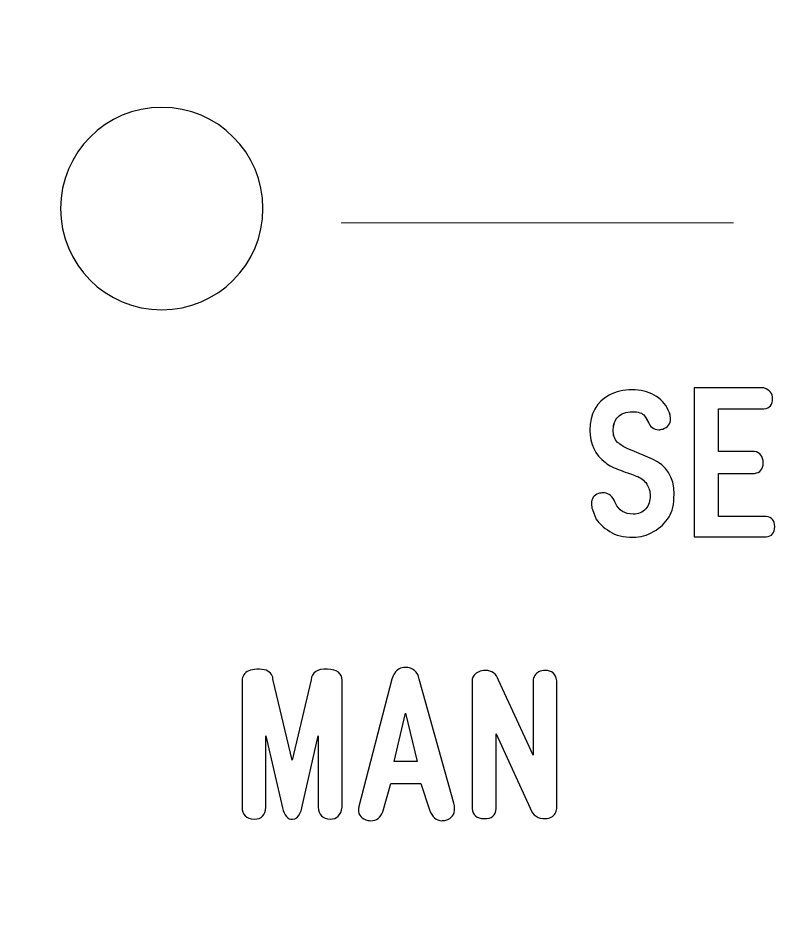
# Model space of a CAD drawing. Header units: millimetres. Extents: x -337 to -166, y 185 to 501.
# Drawn here: x -213.03 to -197.89, y 422.41 to 440.03 of the extents above; entities that cross this region are included whole.
import ezdxf

# ---------------------------------------------------------------- set-up
doc = ezdxf.new("R2010")
doc.units = ezdxf.units.MM
doc.header["$MEASUREMENT"] = 0
doc.layers.add('Layer 1', color=7, linetype='Continuous')

msp = doc.modelspace()

# ---------------------------------------------------------------- linework, layer by layer
at = {"layer": 'Layer 1', "color": 250}
msp.add_open_spline([(-311.1169, 450.5214), (-311.1169, 450.5214), (-166.2022, 448.6773), (-166.2022, 448.6773), (-166.2022, 448.6773), (-166.2022, 448.6773), (-166.2022, 441.2629), (-166.2022, 441.2629), (-166.2022, 441.2629), (-166.2022, 440.7156), (-166.6526, 440.2628), (-167.2023, 440.2628), (-167.2023, 440.2628), (-167.2023, 440.2628), (-170.6737, 440.2628), (-170.6737, 440.2628), (-170.6737, 440.2628), (-170.6737, 440.2628), (-170.6739, 440.2624), (-170.6739, 440.2624), (-170.6739, 440.2624), (-170.7003, 440.2628), (-170.7268, 440.2633), (-170.7533, 440.2633), (-170.7533, 440.2633), (-170.7533, 440.2633), (-170.7731, 440.2635), (-170.7731, 440.2635), (-170.7731, 440.2635), (-174.1442, 440.2612), (-176.8765, 437.5041), (-176.8765, 434.1087), (-176.8765, 434.1087), (-176.8765, 430.7102), (-174.139, 427.9541), (-170.7638, 427.9541), (-170.7638, 427.9541), (-170.7337, 427.9541), (-170.7038, 427.9541), (-170.6737, 427.9549), (-170.6737, 427.9549), (-170.6737, 427.9549), (-170.6737, 427.9541), (-170.6737, 427.9541), (-170.6737, 427.9541), (-170.6737, 427.9541), (-167.2022, 427.9541), (-167.2022, 427.9541), (-167.2022, 427.9541), (-166.654, 427.9541), (-166.2023, 427.4996), (-166.2023, 426.9542), (-166.2023, 426.9542), (-166.2023, 426.9542), (-166.2022, 412.3466), (-166.2022, 412.3466), (-166.2022, 412.3466), (-166.2022, 411.8011), (-166.6543, 411.3465), (-167.2023, 411.3465), (-167.2023, 411.3465), (-167.2023, 411.3465), (-170.6737, 411.3467), (-170.6737, 411.3467), (-170.6737, 411.3467), (-170.6737, 411.3467), (-170.6739, 411.3451), (-170.6739, 411.3451), (-170.6739, 411.3451), (-170.7038, 411.3459), (-170.7336, 411.3465), (-170.7638, 411.3465), (-170.7638, 411.3465), (-174.1391, 411.3467), (-176.8764, 408.59), (-176.8764, 405.1916), (-176.8764, 405.1916), (-176.8764, 405.1916), (-176.8871, 401.4329), (-176.8871, 401.4329), (-176.8871, 401.4329), (-176.8871, 400.8833), (-177.3394, 400.4335), (-177.8871, 400.4335), (-177.8871, 400.4335), (-177.8871, 400.4335), (-299.817, 400.4336), (-299.817, 400.4336), (-299.817, 400.4336), (-300.0898, 400.4336), (-300.33, 400.5321), (-300.5245, 400.7267), (-300.5245, 400.7267), (-300.719, 400.9214), (-300.817, 401.159), (-300.817, 401.4346), (-300.817, 401.4346), (-300.817, 401.4346), (-300.8018, 405.5958), (-300.8018, 405.5958), (-300.8018, 405.5958), (-300.8018, 408.9944), (-303.539, 411.7505), (-306.9143, 411.7505), (-306.9143, 411.7505), (-306.9444, 411.7505), (-306.9744, 411.7497), (-307.0041, 411.7489), (-307.0041, 411.7489), (-307.0041, 411.7489), (-307.0041, 411.7505), (-307.0041, 411.7505), (-307.0041, 411.7505), (-307.0041, 411.7505), (-310.2021, 411.7505), (-310.2021, 411.7505), (-310.2021, 411.7505), (-310.7504, 411.7505), (-311.2021, 412.1997), (-311.2021, 412.7505), (-311.2021, 412.7505), (-311.2021, 412.7505), (-311.2021, 426.9574), (-311.2021, 426.9574), (-311.2021, 426.9574), (-311.2021, 427.508), (-310.7504, 427.9572), (-310.2021, 427.9572), (-310.2021, 427.9572), (-310.2021, 427.9572), (-307.0041, 427.9573), (-307.0041, 427.9573), (-307.0041, 427.9573), (-307.0041, 427.9573), (-307.0043, 427.9593), (-307.0043, 427.9593), (-307.0043, 427.9593), (-306.9756, 427.9587), (-306.9466, 427.9574), (-306.9178, 427.9578), (-306.9178, 427.9578), (-306.9178, 427.9578), (-306.9016, 427.9579), (-306.9016, 427.9579), (-306.9016, 427.9579), (-303.5321, 427.9617), (-300.8018, 430.7181), (-300.8018, 434.1129), (-300.8018, 434.1129), (-300.8018, 437.5117), (-303.539, 440.2676), (-306.9143, 440.2676), (-306.9143, 440.2676), (-306.9444, 440.2678), (-306.9744, 440.2668), (-307.0041, 440.266), (-307.0041, 440.266), (-307.0041, 440.266), (-307.0041, 440.2678), (-307.0041, 440.2678), (-307.0041, 440.2678), (-307.0041, 440.2678), (-310.1021, 440.2678), (-310.1021, 440.2678), (-310.1021, 440.2678), (-310.6511, 440.2678), (-311.1021, 440.7169), (-311.1021, 441.2676), (-311.1021, 441.2676), (-311.1021, 441.2676), (-311.1169, 450.5214), (-311.1169, 450.5214)], degree=3, knots=[0, 0, 0, 0, 0.0227273, 0.0227273, 0.0227273, 0.0227273, 0.0454545, 0.0454545, 0.0454545, 0.0454545, 0.0681818, 0.0681818, 0.0681818, 0.0681818, 0.0909091, 0.0909091, 0.0909091, 0.0909091, 0.1136364, 0.1136364, 0.1136364, 0.1136364, 0.1363636, 0.1363636, 0.1363636, 0.1363636, 0.1590909, 0.1590909, 0.1590909, 0.1590909, 0.1818182, 0.1818182, 0.1818182, 0.1818182, 0.2045455, 0.2045455, 0.2045455, 0.2045455, 0.2272727, 0.2272727, 0.2272727, 0.2272727, 0.25, 0.25, 0.25, 0.25, 0.2727273, 0.2727273, 0.2727273, 0.2727273, 0.2954545, 0.2954545, 0.2954545, 0.2954545, 0.3181818, 0.3181818, 0.3181818, 0.3181818, 0.3409091, 0.3409091, 0.3409091, 0.3409091, 0.3636364, 0.3636364, 0.3636364, 0.3636364, 0.3863636, 0.3863636, 0.3863636, 0.3863636, 0.4090909, 0.4090909, 0.4090909, 0.4090909, 0.4318182, 0.4318182, 0.4318182, 0.4318182, 0.4545455, 0.4545455, 0.4545455, 0.4545455, 0.4772727, 0.4772727, 0.4772727, 0.4772727, 0.5, 0.5, 0.5, 0.5, 0.5227273, 0.5227273, 0.5227273, 0.5227273, 0.5454545, 0.5454545, 0.5454545, 0.5454545, 0.5681818, 0.5681818, 0.5681818, 0.5681818, 0.5909091, 0.5909091, 0.5909091, 0.5909091, 0.6136364, 0.6136364, 0.6136364, 0.6136364, 0.6363636, 0.6363636, 0.6363636, 0.6363636, 0.6590909, 0.6590909, 0.6590909, 0.6590909, 0.6818182, 0.6818182, 0.6818182, 0.6818182, 0.7045455, 0.7045455, 0.7045455, 0.7045455, 0.7272727, 0.7272727, 0.7272727, 0.7272727, 0.75, 0.75, 0.75, 0.75, 0.7727273, 0.7727273, 0.7727273, 0.7727273, 0.7954545, 0.7954545, 0.7954545, 0.7954545, 0.8181818, 0.8181818, 0.8181818, 0.8181818, 0.8409091, 0.8409091, 0.8409091, 0.8409091, 0.8636364, 0.8636364, 0.8636364, 0.8636364, 0.8863636, 0.8863636, 0.8863636, 0.8863636, 0.9090909, 0.9090909, 0.9090909, 0.9090909, 0.9318182, 0.9318182, 0.9318182, 0.9318182, 0.9545455, 0.9545455, 0.9545455, 0.9545455, 1, 1, 1, 1], dxfattribs=at)
at = {"layer": 'Layer 1', "color": 7}
for points, knots in [([(-210.1866, 438.2578), (-209.082, 438.2578), (-208.1866, 437.3623), (-208.1866, 436.2577), (-208.1866, 436.2577), (-208.1866, 435.1532), (-209.082, 434.2577), (-210.1866, 434.2577), (-210.1866, 434.2577), (-211.2912, 434.2579), (-212.1866, 435.1531), (-212.1866, 436.2577), (-212.1866, 436.2577), (-212.1866, 437.3624), (-211.2912, 438.2577), (-210.1866, 438.2578)], [0, 0, 0, 0, 0.2, 0.2, 0.2, 0.2, 0.4, 0.4, 0.4, 0.4, 0.6, 0.6, 0.6, 0.6, 1, 1, 1, 1]), ([(-200.1645, 430.1639), (-200.2412, 430.0445), (-200.343, 429.948), (-200.47, 429.875), (-200.47, 429.875), (-200.6006, 429.7996), (-200.7356, 429.7615), (-200.8742, 429.7615), (-200.8742, 429.7615), (-201.0662, 429.7617), (-201.2201, 429.7995), (-201.336, 429.875), (-201.336, 429.875), (-201.4666, 429.9597), (-201.5581, 430.0443), (-201.6096, 430.1283), (-201.6096, 430.1283), (-201.6199, 430.1474), (-201.6433, 430.2081), (-201.6795, 430.3099), (-201.6795, 430.3099), (-201.6924, 430.3467), (-201.6992, 430.3853), (-201.6992, 430.4246), (-201.6992, 430.4246), (-201.6992, 430.5265), (-201.6525, 430.5939), (-201.5593, 430.6258), (-201.5593, 430.6258), (-201.5304, 430.6356), (-201.5023, 430.6405), (-201.4747, 430.6405), (-201.4747, 430.6405), (-201.3839, 430.6406), (-201.309, 430.5932), (-201.2502, 430.4982), (-201.2502, 430.4982), (-201.2501, 430.4903), (-201.2422, 430.4693), (-201.2269, 430.4374), (-201.2269, 430.4374), (-201.1588, 430.2923), (-201.0416, 430.2197), (-200.8766, 430.2197), (-200.8766, 430.2197), (-200.7724, 430.2199), (-200.6889, 430.2553), (-200.627, 430.3258), (-200.627, 430.3258), (-200.568, 430.3915), (-200.5387, 430.4779), (-200.5387, 430.5847), (-200.5387, 430.5847), (-200.5386, 430.6681), (-200.5614, 430.7447), (-200.6067, 430.8147), (-200.6067, 430.8147), (-200.6569, 430.8902), (-200.727, 430.9429), (-200.8153, 430.9729), (-200.8153, 430.9729), (-200.8845, 430.9993), (-200.9889, 431.0367), (-201.1281, 431.0858), (-201.1281, 431.0858), (-201.2465, 431.1269), (-201.3446, 431.1772), (-201.4225, 431.2367), (-201.4225, 431.2367), (-201.6274, 431.3926), (-201.7298, 431.6065), (-201.7298, 431.8782), (-201.7298, 431.8782), (-201.7298, 432.2023), (-201.6029, 432.4327), (-201.3489, 432.5701), (-201.3489, 432.5701), (-201.217, 432.642), (-201.0662, 432.6781), (-200.8963, 432.6781), (-200.8963, 432.6781), (-200.733, 432.6781), (-200.5871, 432.6425), (-200.4577, 432.572), (-200.4577, 432.572), (-200.3332, 432.5029), (-200.2406, 432.4027), (-200.1811, 432.272), (-200.1811, 432.272), (-200.1811, 432.272), (-200.1577, 432.2181), (-200.1577, 432.2181), (-200.1577, 432.2181), (-200.1565, 432.2158), (-200.1559, 432.2131), (-200.1559, 432.2107), (-200.1559, 432.2107), (-200.1577, 432.2158), (-200.159, 432.2181), (-200.159, 432.2181), (-200.159, 432.2181), (-200.1589, 432.2169), (-200.1565, 432.2082), (-200.1504, 432.1929), (-200.1504, 432.1929), (-200.1418, 432.1654), (-200.1375, 432.1365), (-200.1375, 432.1064), (-200.1375, 432.1064), (-200.1375, 432.0016), (-200.1884, 431.9328), (-200.2902, 431.9016), (-200.2902, 431.9016), (-200.3178, 431.8925), (-200.3442, 431.8874), (-200.3694, 431.8874), (-200.3694, 431.8874), (-200.4662, 431.8875), (-200.5393, 431.9427), (-200.5871, 432.0524), (-200.5871, 432.0524), (-200.5895, 432.0673), (-200.6098, 432.1034), (-200.6478, 432.1622), (-200.6478, 432.1622), (-200.6925, 432.2164), (-200.7724, 432.2432), (-200.8889, 432.2432), (-200.8889, 432.2432), (-201.0195, 432.2433), (-201.1158, 432.2076), (-201.1784, 432.1371), (-201.1784, 432.1371), (-201.2318, 432.0753), (-201.2618, 431.9942), (-201.268, 431.8948), (-201.268, 431.8948), (-201.2741, 431.7869), (-201.2453, 431.701), (-201.1815, 431.6378), (-201.1815, 431.6378), (-201.1312, 431.5877), (-201.0361, 431.5329), (-200.8963, 431.474), (-200.8963, 431.474), (-200.8963, 431.474), (-200.4951, 431.3055), (-200.4951, 431.3055), (-200.4951, 431.3055), (-200.2098, 431.1853), (-200.0676, 430.9545), (-200.0676, 430.6135), (-200.0676, 430.6135), (-200.0676, 430.4155), (-200.1001, 430.2657), (-200.1645, 430.1639)], [0, 0, 0, 0, 0.025, 0.025, 0.025, 0.025, 0.05, 0.05, 0.05, 0.05, 0.075, 0.075, 0.075, 0.075, 0.1, 0.1, 0.1, 0.1, 0.125, 0.125, 0.125, 0.125, 0.15, 0.15, 0.15, 0.15, 0.175, 0.175, 0.175, 0.175, 0.2, 0.2, 0.2, 0.2, 0.225, 0.225, 0.225, 0.225, 0.25, 0.25, 0.25, 0.25, 0.275, 0.275, 0.275, 0.275, 0.3, 0.3, 0.3, 0.3, 0.325, 0.325, 0.325, 0.325, 0.35, 0.35, 0.35, 0.35, 0.375, 0.375, 0.375, 0.375, 0.4, 0.4, 0.4, 0.4, 0.425, 0.425, 0.425, 0.425, 0.45, 0.45, 0.45, 0.45, 0.475, 0.475, 0.475, 0.475, 0.5, 0.5, 0.5, 0.5, 0.525, 0.525, 0.525, 0.525, 0.55, 0.55, 0.55, 0.55, 0.575, 0.575, 0.575, 0.575, 0.6, 0.6, 0.6, 0.6, 0.625, 0.625, 0.625, 0.625, 0.65, 0.65, 0.65, 0.65, 0.675, 0.675, 0.675, 0.675, 0.7, 0.7, 0.7, 0.7, 0.725, 0.725, 0.725, 0.725, 0.75, 0.75, 0.75, 0.75, 0.775, 0.775, 0.775, 0.775, 0.8, 0.8, 0.8, 0.8, 0.825, 0.825, 0.825, 0.825, 0.85, 0.85, 0.85, 0.85, 0.875, 0.875, 0.875, 0.875, 0.9, 0.9, 0.9, 0.9, 0.925, 0.925, 0.925, 0.925, 0.95, 0.95, 0.95, 0.95, 1, 1, 1, 1]), ([(-200.1645, 430.1639), (-200.2412, 430.0445), (-200.343, 429.948), (-200.47, 429.875), (-200.47, 429.875), (-200.6006, 429.7996), (-200.7356, 429.7615), (-200.8742, 429.7615), (-200.8742, 429.7615), (-201.0662, 429.7617), (-201.2201, 429.7995), (-201.336, 429.875), (-201.336, 429.875), (-201.4666, 429.9597), (-201.5581, 430.0443), (-201.6096, 430.1283), (-201.6096, 430.1283), (-201.6199, 430.1474), (-201.6433, 430.2081), (-201.6795, 430.3099), (-201.6795, 430.3099), (-201.6924, 430.3467), (-201.6992, 430.3853), (-201.6992, 430.4246), (-201.6992, 430.4246), (-201.6992, 430.5265), (-201.6525, 430.5939), (-201.5593, 430.6258), (-201.5593, 430.6258), (-201.5304, 430.6356), (-201.5023, 430.6405), (-201.4747, 430.6405), (-201.4747, 430.6405), (-201.3839, 430.6406), (-201.309, 430.5932), (-201.2502, 430.4982), (-201.2502, 430.4982), (-201.2502, 430.4982), (-201.2422, 430.4693), (-201.2269, 430.4374), (-201.2269, 430.4374), (-201.1588, 430.2923), (-201.0416, 430.2197), (-200.8766, 430.2197), (-200.8766, 430.2197), (-200.7724, 430.2199), (-200.6889, 430.2553), (-200.627, 430.3258), (-200.627, 430.3258), (-200.568, 430.3915), (-200.5387, 430.4779), (-200.5387, 430.5847), (-200.5387, 430.5847), (-200.5387, 430.6681), (-200.5614, 430.7447), (-200.6067, 430.8147), (-200.6067, 430.8147), (-200.6569, 430.8902), (-200.727, 430.9429), (-200.8153, 430.9729), (-200.8153, 430.9729), (-200.8845, 430.9993), (-200.9889, 431.0367), (-201.1281, 431.0858), (-201.1281, 431.0858), (-201.2465, 431.1269), (-201.3446, 431.1772), (-201.4225, 431.2367), (-201.4225, 431.2367), (-201.6274, 431.3926), (-201.7298, 431.6065), (-201.7298, 431.8782), (-201.7298, 431.8782), (-201.7298, 432.2023), (-201.6029, 432.4327), (-201.3489, 432.5701), (-201.3489, 432.5701), (-201.217, 432.642), (-201.0662, 432.6781), (-200.8963, 432.6781), (-200.8963, 432.6781), (-200.733, 432.6781), (-200.5871, 432.6425), (-200.4577, 432.572), (-200.4577, 432.572), (-200.3332, 432.5029), (-200.2406, 432.4027), (-200.1811, 432.272), (-200.1811, 432.272), (-200.1811, 432.272), (-200.1577, 432.2181), (-200.1577, 432.2181), (-200.1577, 432.2181), (-200.1577, 432.2181), (-200.1559, 432.2107), (-200.1559, 432.2107), (-200.1559, 432.2107), (-200.1559, 432.2107), (-200.159, 432.2181), (-200.159, 432.2181), (-200.159, 432.2181), (-200.159, 432.2181), (-200.1504, 432.1929), (-200.1504, 432.1929), (-200.1504, 432.1929), (-200.1418, 432.1654), (-200.1375, 432.1365), (-200.1375, 432.1064), (-200.1375, 432.1064), (-200.1375, 432.0016), (-200.1884, 431.9328), (-200.2902, 431.9016), (-200.2902, 431.9016), (-200.3178, 431.8925), (-200.3694, 431.8874), (-200.3694, 431.8874), (-200.3694, 431.8874), (-200.4662, 431.8875), (-200.5393, 431.9427), (-200.5871, 432.0524), (-200.5871, 432.0524), (-200.5871, 432.0524), (-200.6098, 432.1034), (-200.6478, 432.1622), (-200.6478, 432.1622), (-200.6925, 432.2164), (-200.7724, 432.2432), (-200.8889, 432.2432), (-200.8889, 432.2432), (-201.0195, 432.2433), (-201.1158, 432.2076), (-201.1784, 432.1371), (-201.1784, 432.1371), (-201.2318, 432.0753), (-201.268, 431.9942), (-201.268, 431.8948), (-201.268, 431.8948), (-201.268, 431.7869), (-201.2453, 431.701), (-201.1815, 431.6378), (-201.1815, 431.6378), (-201.1312, 431.5877), (-201.0361, 431.5329), (-200.8963, 431.474), (-200.8963, 431.474), (-200.8963, 431.474), (-200.4951, 431.3055), (-200.4951, 431.3055), (-200.4951, 431.3055), (-200.2098, 431.1853), (-200.0676, 430.9545), (-200.0676, 430.6135), (-200.0676, 430.6135), (-200.0676, 430.4155), (-200.1001, 430.2657), (-200.1645, 430.1639)], [0, 0, 0, 0, 0.025, 0.025, 0.025, 0.025, 0.05, 0.05, 0.05, 0.05, 0.075, 0.075, 0.075, 0.075, 0.1, 0.1, 0.1, 0.1, 0.125, 0.125, 0.125, 0.125, 0.15, 0.15, 0.15, 0.15, 0.175, 0.175, 0.175, 0.175, 0.2, 0.2, 0.2, 0.2, 0.225, 0.225, 0.225, 0.225, 0.25, 0.25, 0.25, 0.25, 0.275, 0.275, 0.275, 0.275, 0.3, 0.3, 0.3, 0.3, 0.325, 0.325, 0.325, 0.325, 0.35, 0.35, 0.35, 0.35, 0.375, 0.375, 0.375, 0.375, 0.4, 0.4, 0.4, 0.4, 0.425, 0.425, 0.425, 0.425, 0.45, 0.45, 0.45, 0.45, 0.475, 0.475, 0.475, 0.475, 0.5, 0.5, 0.5, 0.5, 0.525, 0.525, 0.525, 0.525, 0.55, 0.55, 0.55, 0.55, 0.575, 0.575, 0.575, 0.575, 0.6, 0.6, 0.6, 0.6, 0.625, 0.625, 0.625, 0.625, 0.65, 0.65, 0.65, 0.65, 0.675, 0.675, 0.675, 0.675, 0.7, 0.7, 0.7, 0.7, 0.725, 0.725, 0.725, 0.725, 0.75, 0.75, 0.75, 0.75, 0.775, 0.775, 0.775, 0.775, 0.8, 0.8, 0.8, 0.8, 0.825, 0.825, 0.825, 0.825, 0.85, 0.85, 0.85, 0.85, 0.875, 0.875, 0.875, 0.875, 0.9, 0.9, 0.9, 0.9, 0.925, 0.925, 0.925, 0.925, 0.95, 0.95, 0.95, 0.95, 1, 1, 1, 1]), ([(-199.6669, 429.769), (-199.6669, 429.769), (-199.6669, 432.7144), (-199.6669, 432.7144), (-199.6669, 432.7144), (-199.6669, 432.7144), (-198.2905, 432.7144), (-198.2905, 432.7144), (-198.2905, 432.7144), (-198.1764, 432.6714), (-198.1201, 432.6014), (-198.1201, 432.5057), (-198.1201, 432.5057), (-198.1201, 432.3838), (-198.1765, 432.315), (-198.2906, 432.3009), (-198.2906, 432.3009), (-198.2906, 432.3009), (-199.1874, 432.3011), (-199.1874, 432.3011), (-199.1874, 432.3011), (-199.1874, 432.3011), (-199.1874, 431.4563), (-199.1874, 431.4563), (-199.1874, 431.4563), (-199.1874, 431.4563), (-198.4807, 431.4563), (-198.4807, 431.4563), (-198.4807, 431.4563), (-198.3648, 431.4399), (-198.3066, 431.3642), (-198.3066, 431.2299), (-198.3066, 431.2299), (-198.3065, 431.1067), (-198.3648, 431.0379), (-198.4808, 431.0251), (-198.4808, 431.0251), (-198.4808, 431.0251), (-199.1874, 431.0251), (-199.1874, 431.0251), (-199.1874, 431.0251), (-199.1874, 431.0251), (-199.1874, 430.1713), (-199.1874, 430.1713), (-199.1874, 430.1713), (-199.1874, 430.1713), (-198.2495, 430.1713), (-198.2495, 430.1713), (-198.2495, 430.1713), (-198.1354, 430.1603), (-198.0784, 430.094), (-198.0784, 429.9719), (-198.0784, 429.9719), (-198.0783, 429.8488), (-198.1354, 429.7811), (-198.2489, 429.7689), (-198.2489, 429.7689), (-198.2489, 429.7689), (-199.6669, 429.769), (-199.6669, 429.769)], [0, 0, 0, 0, 0.0625, 0.0625, 0.0625, 0.0625, 0.125, 0.125, 0.125, 0.125, 0.1875, 0.1875, 0.1875, 0.1875, 0.25, 0.25, 0.25, 0.25, 0.3125, 0.3125, 0.3125, 0.3125, 0.375, 0.375, 0.375, 0.375, 0.4375, 0.4375, 0.4375, 0.4375, 0.5, 0.5, 0.5, 0.5, 0.5625, 0.5625, 0.5625, 0.5625, 0.625, 0.625, 0.625, 0.625, 0.6875, 0.6875, 0.6875, 0.6875, 0.75, 0.75, 0.75, 0.75, 0.8125, 0.8125, 0.8125, 0.8125, 0.875, 0.875, 0.875, 0.875, 1, 1, 1, 1]), ([(-199.6669, 429.769), (-199.6669, 429.769), (-199.6669, 432.7144), (-199.6669, 432.7144), (-199.6669, 432.7144), (-199.6669, 432.7144), (-198.2905, 432.7144), (-198.2905, 432.7144), (-198.2905, 432.7144), (-198.1764, 432.6714), (-198.1201, 432.6014), (-198.1201, 432.5057), (-198.1201, 432.5057), (-198.1201, 432.3838), (-198.1765, 432.315), (-198.2906, 432.3009), (-198.2906, 432.3009), (-198.2906, 432.3009), (-199.1874, 432.3011), (-199.1874, 432.3011), (-199.1874, 432.3011), (-199.1874, 432.3011), (-199.1874, 431.4563), (-199.1874, 431.4563), (-199.1874, 431.4563), (-199.1874, 431.4563), (-198.4807, 431.4563), (-198.4807, 431.4563), (-198.4807, 431.4563), (-198.3648, 431.4399), (-198.3066, 431.3642), (-198.3066, 431.2299), (-198.3066, 431.2299), (-198.3066, 431.1067), (-198.3648, 431.0379), (-198.4808, 431.0251), (-198.4808, 431.0251), (-198.4808, 431.0251), (-199.1874, 431.0251), (-199.1874, 431.0251), (-199.1874, 431.0251), (-199.1874, 431.0251), (-199.1874, 430.1713), (-199.1874, 430.1713), (-199.1874, 430.1713), (-199.1874, 430.1713), (-198.2495, 430.1713), (-198.2495, 430.1713), (-198.2495, 430.1713), (-198.1354, 430.1603), (-198.0784, 430.094), (-198.0784, 429.9719), (-198.0784, 429.9719), (-198.0784, 429.8488), (-198.1354, 429.7811), (-198.2489, 429.7689), (-198.2489, 429.7689), (-198.2489, 429.7689), (-199.6669, 429.769), (-199.6669, 429.769)], [0, 0, 0, 0, 0.0625, 0.0625, 0.0625, 0.0625, 0.125, 0.125, 0.125, 0.125, 0.1875, 0.1875, 0.1875, 0.1875, 0.25, 0.25, 0.25, 0.25, 0.3125, 0.3125, 0.3125, 0.3125, 0.375, 0.375, 0.375, 0.375, 0.4375, 0.4375, 0.4375, 0.4375, 0.5, 0.5, 0.5, 0.5, 0.5625, 0.5625, 0.5625, 0.5625, 0.625, 0.625, 0.625, 0.625, 0.6875, 0.6875, 0.6875, 0.6875, 0.75, 0.75, 0.75, 0.75, 0.8125, 0.8125, 0.8125, 0.8125, 0.875, 0.875, 0.875, 0.875, 1, 1, 1, 1]), ([(-207.0982, 424.4261), (-207.0982, 424.4261), (-207.0982, 425.8388), (-207.0982, 425.8388), (-207.0982, 425.8388), (-207.0982, 425.8388), (-207.4178, 424.4152), (-207.4178, 424.4152), (-207.4178, 424.4152), (-207.4276, 424.3721), (-207.4399, 424.3347), (-207.4558, 424.304), (-207.4558, 424.304), (-207.4938, 424.2281), (-207.5429, 424.19), (-207.603, 424.1887), (-207.603, 424.1887), (-207.6999, 424.185), (-207.7662, 424.2605), (-207.8005, 424.4151), (-207.8005, 424.4151), (-207.8005, 424.4151), (-208.1293, 425.8382), (-208.1293, 425.8382), (-208.1293, 425.8382), (-208.1293, 425.8382), (-208.1293, 424.4261), (-208.1293, 424.4261), (-208.1293, 424.4261), (-208.1366, 424.2679), (-208.2146, 424.1906), (-208.363, 424.1942), (-208.363, 424.1942), (-208.5175, 424.1981), (-208.5967, 424.2752), (-208.6004, 424.4261), (-208.6004, 424.4261), (-208.6004, 424.4261), (-208.6004, 426.9349), (-208.6004, 426.9349), (-208.6004, 426.9349), (-208.5979, 426.9752), (-208.5875, 427.0108), (-208.5679, 427.0409), (-208.5679, 427.0409), (-208.5212, 427.1127), (-208.4348, 427.1507), (-208.3078, 427.1556), (-208.3078, 427.1556), (-208.1617, 427.1606), (-208.0649, 427.1249), (-208.0171, 427.0495), (-208.0171, 427.0495), (-207.9967, 427.0183), (-207.987, 426.9802), (-207.9882, 426.9342), (-207.9882, 426.9342), (-207.9882, 426.9342), (-207.6104, 425.3591), (-207.6104, 425.3591), (-207.6104, 425.3591), (-207.6104, 425.3591), (-207.2381, 426.9417), (-207.2381, 426.9417), (-207.2381, 426.9417), (-207.2226, 427.0925), (-207.1148, 427.1642), (-206.9148, 427.1556), (-206.9148, 427.1556), (-206.7216, 427.1483), (-206.6253, 427.0752), (-206.6253, 426.936), (-206.6253, 426.936), (-206.6253, 426.936), (-206.6252, 424.4261), (-206.6252, 424.4261), (-206.6252, 424.4261), (-206.6443, 424.2679), (-206.7235, 424.1906), (-206.8627, 424.1942), (-206.8627, 424.1942), (-207.0111, 424.1981), (-207.0896, 424.2752), (-207.0982, 424.4261)], [0, 0, 0, 0, 0.0454545, 0.0454545, 0.0454545, 0.0454545, 0.0909091, 0.0909091, 0.0909091, 0.0909091, 0.1363636, 0.1363636, 0.1363636, 0.1363636, 0.1818182, 0.1818182, 0.1818182, 0.1818182, 0.2272727, 0.2272727, 0.2272727, 0.2272727, 0.2727273, 0.2727273, 0.2727273, 0.2727273, 0.3181818, 0.3181818, 0.3181818, 0.3181818, 0.3636364, 0.3636364, 0.3636364, 0.3636364, 0.4090909, 0.4090909, 0.4090909, 0.4090909, 0.4545455, 0.4545455, 0.4545455, 0.4545455, 0.5, 0.5, 0.5, 0.5, 0.5454545, 0.5454545, 0.5454545, 0.5454545, 0.5909091, 0.5909091, 0.5909091, 0.5909091, 0.6363636, 0.6363636, 0.6363636, 0.6363636, 0.6818182, 0.6818182, 0.6818182, 0.6818182, 0.7272727, 0.7272727, 0.7272727, 0.7272727, 0.7727273, 0.7727273, 0.7727273, 0.7727273, 0.8181818, 0.8181818, 0.8181818, 0.8181818, 0.8636364, 0.8636364, 0.8636364, 0.8636364, 0.9090909, 0.9090909, 0.9090909, 0.9090909, 1, 1, 1, 1]), ([(-207.0982, 424.4261), (-207.0982, 424.4261), (-207.0982, 425.8388), (-207.0982, 425.8388), (-207.0982, 425.8388), (-207.0982, 425.8388), (-207.4178, 424.4152), (-207.4178, 424.4152), (-207.4178, 424.4152), (-207.4276, 424.3721), (-207.4399, 424.3347), (-207.4558, 424.304), (-207.4558, 424.304), (-207.4938, 424.2281), (-207.5429, 424.19), (-207.603, 424.1887), (-207.603, 424.1887), (-207.6999, 424.185), (-207.7662, 424.2605), (-207.8005, 424.4151), (-207.8005, 424.4151), (-207.8005, 424.4151), (-208.1293, 425.8382), (-208.1293, 425.8382), (-208.1293, 425.8382), (-208.1293, 425.8382), (-208.1293, 424.4261), (-208.1293, 424.4261), (-208.1293, 424.4261), (-208.1366, 424.2679), (-208.2146, 424.1906), (-208.363, 424.1942), (-208.363, 424.1942), (-208.5175, 424.1981), (-208.6004, 424.2752), (-208.6004, 424.4261), (-208.6004, 424.4261), (-208.6004, 424.4261), (-208.6004, 426.9349), (-208.6004, 426.9349), (-208.6004, 426.9349), (-208.6004, 426.9752), (-208.5875, 427.0108), (-208.5679, 427.0409), (-208.5679, 427.0409), (-208.5212, 427.1127), (-208.4348, 427.1507), (-208.3078, 427.1556), (-208.3078, 427.1556), (-208.1617, 427.1606), (-208.0649, 427.1249), (-208.0171, 427.0495), (-208.0171, 427.0495), (-207.9967, 427.0183), (-207.9882, 426.9802), (-207.9882, 426.9342), (-207.9882, 426.9342), (-207.9882, 426.9342), (-207.6104, 425.3591), (-207.6104, 425.3591), (-207.6104, 425.3591), (-207.6104, 425.3591), (-207.2381, 426.9417), (-207.2381, 426.9417), (-207.2381, 426.9417), (-207.2226, 427.0925), (-207.1148, 427.1642), (-206.9148, 427.1556), (-206.9148, 427.1556), (-206.7216, 427.1483), (-206.6253, 427.0752), (-206.6253, 426.936), (-206.6253, 426.936), (-206.6253, 426.936), (-206.6252, 424.4261), (-206.6252, 424.4261), (-206.6252, 424.4261), (-206.6443, 424.2679), (-206.7235, 424.1906), (-206.8627, 424.1942), (-206.8627, 424.1942), (-207.0111, 424.1981), (-207.0896, 424.2752), (-207.0982, 424.4261)], [0, 0, 0, 0, 0.0454545, 0.0454545, 0.0454545, 0.0454545, 0.0909091, 0.0909091, 0.0909091, 0.0909091, 0.1363636, 0.1363636, 0.1363636, 0.1363636, 0.1818182, 0.1818182, 0.1818182, 0.1818182, 0.2272727, 0.2272727, 0.2272727, 0.2272727, 0.2727273, 0.2727273, 0.2727273, 0.2727273, 0.3181818, 0.3181818, 0.3181818, 0.3181818, 0.3636364, 0.3636364, 0.3636364, 0.3636364, 0.4090909, 0.4090909, 0.4090909, 0.4090909, 0.4545455, 0.4545455, 0.4545455, 0.4545455, 0.5, 0.5, 0.5, 0.5, 0.5454545, 0.5454545, 0.5454545, 0.5454545, 0.5909091, 0.5909091, 0.5909091, 0.5909091, 0.6363636, 0.6363636, 0.6363636, 0.6363636, 0.6818182, 0.6818182, 0.6818182, 0.6818182, 0.7272727, 0.7272727, 0.7272727, 0.7272727, 0.7727273, 0.7727273, 0.7727273, 0.7727273, 0.8181818, 0.8181818, 0.8181818, 0.8181818, 0.8636364, 0.8636364, 0.8636364, 0.8636364, 0.9090909, 0.9090909, 0.9090909, 0.9090909, 1, 1, 1, 1]), ([(-204.8986, 424.3727), (-204.8986, 424.3727), (-205.0674, 424.8966), (-205.0674, 424.8966), (-205.0674, 424.8966), (-205.0674, 424.8966), (-205.6586, 424.8966), (-205.6586, 424.8966), (-205.6586, 424.8966), (-205.6586, 424.8966), (-205.8206, 424.338), (-205.8206, 424.338), (-205.8206, 424.338), (-205.8672, 424.2207), (-205.9457, 424.1617), (-206.0561, 424.1617), (-206.0561, 424.1617), (-206.0739, 424.1618), (-206.0929, 424.1636), (-206.1132, 424.1673), (-206.1132, 424.1673), (-206.2389, 424.1925), (-206.3021, 424.266), (-206.3021, 424.3881), (-206.3021, 424.3881), (-206.3021, 424.4072), (-206.3003, 424.4243), (-206.2966, 424.4384), (-206.2966, 424.4384), (-206.2966, 424.4384), (-205.639, 426.9599), (-205.639, 426.9599), (-205.639, 426.9599), (-205.6268, 427.0042), (-205.6102, 427.0421), (-205.5888, 427.0728), (-205.5888, 427.0728), (-205.5372, 427.1502), (-205.4655, 427.1893), (-205.3728, 427.1918), (-205.3728, 427.1918), (-205.3034, 427.1931), (-205.2434, 427.1715), (-205.1925, 427.128), (-205.1925, 427.128), (-205.1415, 427.0846), (-205.1109, 427.0286), (-205.0999, 426.9599), (-205.0999, 426.9599), (-205.0999, 426.9599), (-204.4172, 424.5047), (-204.4172, 424.5047), (-204.4172, 424.5047), (-204.4074, 424.4733), (-204.4025, 424.4408), (-204.4025, 424.4059), (-204.4025, 424.4059), (-204.4024, 424.2826), (-204.4595, 424.2047), (-204.5736, 424.1728), (-204.5736, 424.1728), (-204.6, 424.1655), (-204.6258, 424.1617), (-204.6509, 424.1617), (-204.6509, 424.1617), (-204.7644, 424.1618), (-204.8472, 424.2323), (-204.8986, 424.3727)], [0, 0, 0, 0, 0.0555556, 0.0555556, 0.0555556, 0.0555556, 0.1111111, 0.1111111, 0.1111111, 0.1111111, 0.1666667, 0.1666667, 0.1666667, 0.1666667, 0.2222222, 0.2222222, 0.2222222, 0.2222222, 0.2777778, 0.2777778, 0.2777778, 0.2777778, 0.3333333, 0.3333333, 0.3333333, 0.3333333, 0.3888889, 0.3888889, 0.3888889, 0.3888889, 0.4444444, 0.4444444, 0.4444444, 0.4444444, 0.5, 0.5, 0.5, 0.5, 0.5555556, 0.5555556, 0.5555556, 0.5555556, 0.6111111, 0.6111111, 0.6111111, 0.6111111, 0.6666667, 0.6666667, 0.6666667, 0.6666667, 0.7222222, 0.7222222, 0.7222222, 0.7222222, 0.7777778, 0.7777778, 0.7777778, 0.7777778, 0.8333333, 0.8333333, 0.8333333, 0.8333333, 0.8888889, 0.8888889, 0.8888889, 0.8888889, 1, 1, 1, 1]), ([(-204.8986, 424.3727), (-204.8986, 424.3727), (-205.0674, 424.8966), (-205.0674, 424.8966), (-205.0674, 424.8966), (-205.0674, 424.8966), (-205.6586, 424.8966), (-205.6586, 424.8966), (-205.6586, 424.8966), (-205.6586, 424.8966), (-205.8206, 424.338), (-205.8206, 424.338), (-205.8206, 424.338), (-205.8672, 424.2207), (-205.9457, 424.1617), (-206.0561, 424.1617), (-206.0561, 424.1617), (-206.0561, 424.1617), (-206.1132, 424.1673), (-206.1132, 424.1673), (-206.1132, 424.1673), (-206.2389, 424.1925), (-206.3021, 424.266), (-206.3021, 424.3881), (-206.3021, 424.3881), (-206.3021, 424.3881), (-206.2966, 424.4384), (-206.2966, 424.4384), (-206.2966, 424.4384), (-206.2966, 424.4384), (-205.639, 426.9599), (-205.639, 426.9599), (-205.639, 426.9599), (-205.6268, 427.0042), (-205.6102, 427.0421), (-205.5888, 427.0728), (-205.5888, 427.0728), (-205.5372, 427.1502), (-205.4655, 427.1893), (-205.3728, 427.1918), (-205.3728, 427.1918), (-205.3034, 427.1931), (-205.2434, 427.1715), (-205.1925, 427.128), (-205.1925, 427.128), (-205.1415, 427.0846), (-205.1109, 427.0286), (-205.0999, 426.9599), (-205.0999, 426.9599), (-205.0999, 426.9599), (-204.4172, 424.5047), (-204.4172, 424.5047), (-204.4172, 424.5047), (-204.4074, 424.4733), (-204.4025, 424.4408), (-204.4025, 424.4059), (-204.4025, 424.4059), (-204.4025, 424.2826), (-204.4595, 424.2047), (-204.5736, 424.1728), (-204.5736, 424.1728), (-204.6, 424.1655), (-204.6509, 424.1617), (-204.6509, 424.1617), (-204.6509, 424.1617), (-204.7644, 424.1618), (-204.8472, 424.2323), (-204.8986, 424.3727)], [0, 0, 0, 0, 0.0555556, 0.0555556, 0.0555556, 0.0555556, 0.1111111, 0.1111111, 0.1111111, 0.1111111, 0.1666667, 0.1666667, 0.1666667, 0.1666667, 0.2222222, 0.2222222, 0.2222222, 0.2222222, 0.2777778, 0.2777778, 0.2777778, 0.2777778, 0.3333333, 0.3333333, 0.3333333, 0.3333333, 0.3888889, 0.3888889, 0.3888889, 0.3888889, 0.4444444, 0.4444444, 0.4444444, 0.4444444, 0.5, 0.5, 0.5, 0.5, 0.5555556, 0.5555556, 0.5555556, 0.5555556, 0.6111111, 0.6111111, 0.6111111, 0.6111111, 0.6666667, 0.6666667, 0.6666667, 0.6666667, 0.7222222, 0.7222222, 0.7222222, 0.7222222, 0.7777778, 0.7777778, 0.7777778, 0.7777778, 0.8333333, 0.8333333, 0.8333333, 0.8333333, 0.8888889, 0.8888889, 0.8888889, 0.8888889, 1, 1, 1, 1]), ([(-202.9083, 424.4114), (-202.9083, 424.4114), (-203.5837, 425.8763), (-203.5837, 425.8763), (-203.5837, 425.8763), (-203.5837, 425.8763), (-203.5837, 424.4009), (-203.5837, 424.4009), (-203.5837, 424.4009), (-203.5872, 424.265), (-203.6652, 424.1979), (-203.8173, 424.2016), (-203.8173, 424.2016), (-203.9646, 424.2054), (-204.0437, 424.2715), (-204.0547, 424.4016), (-204.0547, 424.4016), (-204.0547, 424.4016), (-204.0547, 426.9306), (-204.0547, 426.9306), (-204.0547, 426.9306), (-204.0523, 426.9643), (-204.0437, 426.9936), (-204.0296, 427.0188), (-204.0296, 427.0188), (-203.9921, 427.079), (-203.9265, 427.1151), (-203.8321, 427.1268), (-203.8321, 427.1268), (-203.8172, 427.1294), (-203.8038, 427.1304), (-203.7904, 427.1304), (-203.7904, 427.1304), (-203.6657, 427.1304), (-203.5812, 427.066), (-203.5352, 426.9378), (-203.5352, 426.9378), (-203.5352, 426.9378), (-202.8524, 425.4536), (-202.8524, 425.4536), (-202.8524, 425.4536), (-202.8524, 425.4536), (-202.8524, 426.9274), (-202.8524, 426.9274), (-202.8524, 426.9274), (-202.8464, 426.9655), (-202.8353, 426.9992), (-202.8182, 427.028), (-202.8182, 427.028), (-202.7764, 427.0951), (-202.709, 427.1292), (-202.6151, 427.1304), (-202.6151, 427.1304), (-202.4819, 427.1318), (-202.4048, 427.0642), (-202.3833, 426.9274), (-202.3833, 426.9274), (-202.3833, 426.9274), (-202.3832, 424.4009), (-202.3832, 424.4009), (-202.3832, 424.4009), (-202.3882, 424.3642), (-202.3986, 424.3323), (-202.4158, 424.3059), (-202.4158, 424.3059), (-202.4551, 424.2398), (-202.5195, 424.2053), (-202.6078, 424.2016), (-202.6078, 424.2016), (-202.7556, 424.1931), (-202.8556, 424.2629), (-202.9083, 424.4114)], [0, 0, 0, 0, 0.0526316, 0.0526316, 0.0526316, 0.0526316, 0.1052632, 0.1052632, 0.1052632, 0.1052632, 0.1578947, 0.1578947, 0.1578947, 0.1578947, 0.2105263, 0.2105263, 0.2105263, 0.2105263, 0.2631579, 0.2631579, 0.2631579, 0.2631579, 0.3157895, 0.3157895, 0.3157895, 0.3157895, 0.3684211, 0.3684211, 0.3684211, 0.3684211, 0.4210526, 0.4210526, 0.4210526, 0.4210526, 0.4736842, 0.4736842, 0.4736842, 0.4736842, 0.5263158, 0.5263158, 0.5263158, 0.5263158, 0.5789474, 0.5789474, 0.5789474, 0.5789474, 0.6315789, 0.6315789, 0.6315789, 0.6315789, 0.6842105, 0.6842105, 0.6842105, 0.6842105, 0.7368421, 0.7368421, 0.7368421, 0.7368421, 0.7894737, 0.7894737, 0.7894737, 0.7894737, 0.8421053, 0.8421053, 0.8421053, 0.8421053, 0.8947368, 0.8947368, 0.8947368, 0.8947368, 1, 1, 1, 1]), ([(-202.9083, 424.4114), (-202.9083, 424.4114), (-203.5837, 425.8763), (-203.5837, 425.8763), (-203.5837, 425.8763), (-203.5837, 425.8763), (-203.5837, 424.4009), (-203.5837, 424.4009), (-203.5837, 424.4009), (-203.5837, 424.265), (-203.6652, 424.1979), (-203.8173, 424.2016), (-203.8173, 424.2016), (-203.9646, 424.2054), (-204.0437, 424.2715), (-204.0547, 424.4016), (-204.0547, 424.4016), (-204.0547, 424.4016), (-204.0547, 426.9306), (-204.0547, 426.9306), (-204.0547, 426.9306), (-204.0547, 426.9643), (-204.0437, 426.9936), (-204.0296, 427.0188), (-204.0296, 427.0188), (-203.9921, 427.079), (-203.9265, 427.1151), (-203.8321, 427.1268), (-203.8321, 427.1268), (-203.8321, 427.1268), (-203.7904, 427.1304), (-203.7904, 427.1304), (-203.7904, 427.1304), (-203.6657, 427.1304), (-203.5812, 427.066), (-203.5352, 426.9378), (-203.5352, 426.9378), (-203.5352, 426.9378), (-202.8524, 425.4536), (-202.8524, 425.4536), (-202.8524, 425.4536), (-202.8524, 425.4536), (-202.8524, 426.9274), (-202.8524, 426.9274), (-202.8524, 426.9274), (-202.8524, 426.9655), (-202.8353, 426.9992), (-202.8182, 427.028), (-202.8182, 427.028), (-202.7764, 427.0951), (-202.709, 427.1292), (-202.6151, 427.1304), (-202.6151, 427.1304), (-202.4819, 427.1318), (-202.4048, 427.0642), (-202.3833, 426.9274), (-202.3833, 426.9274), (-202.3833, 426.9274), (-202.3832, 424.4009), (-202.3832, 424.4009), (-202.3832, 424.4009), (-202.3832, 424.3642), (-202.3986, 424.3323), (-202.4158, 424.3059), (-202.4158, 424.3059), (-202.4551, 424.2398), (-202.5195, 424.2053), (-202.6078, 424.2016), (-202.6078, 424.2016), (-202.7556, 424.1931), (-202.8556, 424.2629), (-202.9083, 424.4114)], [0, 0, 0, 0, 0.0526316, 0.0526316, 0.0526316, 0.0526316, 0.1052632, 0.1052632, 0.1052632, 0.1052632, 0.1578947, 0.1578947, 0.1578947, 0.1578947, 0.2105263, 0.2105263, 0.2105263, 0.2105263, 0.2631579, 0.2631579, 0.2631579, 0.2631579, 0.3157895, 0.3157895, 0.3157895, 0.3157895, 0.3684211, 0.3684211, 0.3684211, 0.3684211, 0.4210526, 0.4210526, 0.4210526, 0.4210526, 0.4736842, 0.4736842, 0.4736842, 0.4736842, 0.5263158, 0.5263158, 0.5263158, 0.5263158, 0.5789474, 0.5789474, 0.5789474, 0.5789474, 0.6315789, 0.6315789, 0.6315789, 0.6315789, 0.6842105, 0.6842105, 0.6842105, 0.6842105, 0.7368421, 0.7368421, 0.7368421, 0.7368421, 0.7894737, 0.7894737, 0.7894737, 0.7894737, 0.8421053, 0.8421053, 0.8421053, 0.8421053, 0.8947368, 0.8947368, 0.8947368, 0.8947368, 1, 1, 1, 1]), ([(-205.3691, 426.2872), (-205.3691, 426.2872), (-205.5923, 425.3333), (-205.5923, 425.3333), (-205.5923, 425.3333), (-205.5923, 425.3333), (-205.1409, 425.3333), (-205.1409, 425.3333), (-205.1409, 425.3333), (-205.1409, 425.3333), (-205.3691, 426.2872), (-205.3691, 426.2872)], [0, 0, 0, 0, 0.25, 0.25, 0.25, 0.25, 0.5, 0.5, 0.5, 0.5, 1, 1, 1, 1]), ([(-205.3691, 426.2872), (-205.3691, 426.2872), (-205.5923, 425.3333), (-205.5923, 425.3333), (-205.5923, 425.3333), (-205.5923, 425.3333), (-205.1409, 425.3333), (-205.1409, 425.3333), (-205.1409, 425.3333), (-205.1409, 425.3333), (-205.3691, 426.2872), (-205.3691, 426.2872)], [0, 0, 0, 0, 0.25, 0.25, 0.25, 0.25, 0.5, 0.5, 0.5, 0.5, 1, 1, 1, 1])]:
    msp.add_open_spline(points, degree=3, knots=knots, dxfattribs=at)
at = {"layer": 'Layer 1', "color": 7, "lineweight": 9}
msp.add_open_spline([(-206.6402, 435.9785), (-206.6402, 435.9785), (-198.8917, 435.9785), (-198.8917, 435.9785)], degree=3, dxfattribs=at)

doc.saveas('drawing.dxf')
